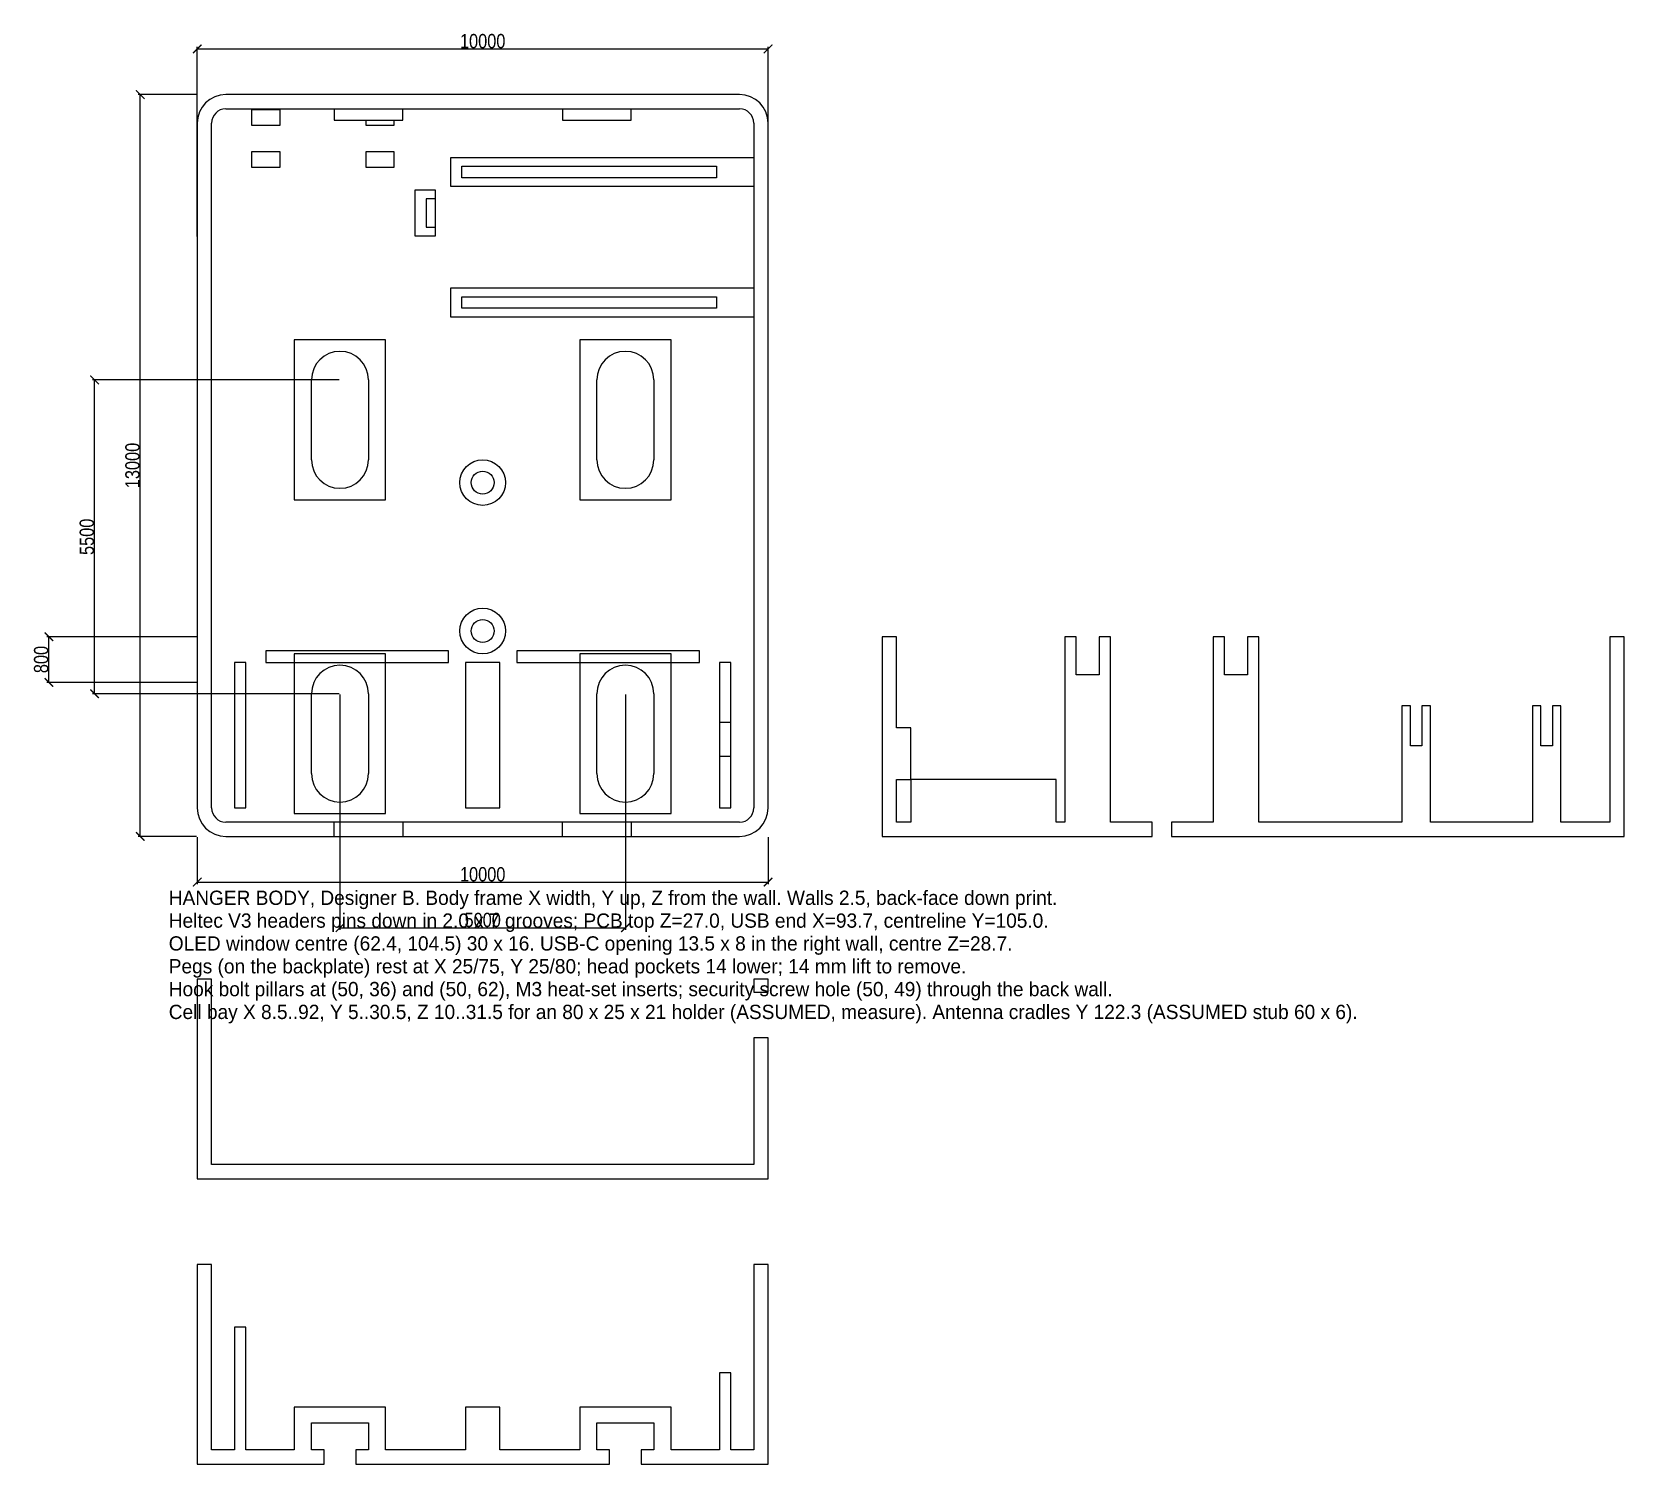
# Model space of a CAD drawing. Header units: millimetres. Extents: x -29 to 250, y -110 to 141.
import ezdxf

# ---------------------------------------------------------------- set-up
doc = ezdxf.new("R2010")
doc.units = ezdxf.units.MM
for name, color, linetype in [('DIM', 3, 'CONTINUOUS'), ('NOTES', 4, 'CONTINUOUS'), ('SEC_X50_YZ', 1, 'CONTINUOUS'), ('SEC_Y105_BOARD_XZ', 6, 'CONTINUOUS'), ('SEC_Y17_CELL_XZ', 6, 'CONTINUOUS'), ('SEC_Z20_INTERNALS', 2, 'CONTINUOUS'), ('SEC_Z33_RIM', 5, 'CONTINUOUS'), ('SEC_Z5_KEYHOLES', 1, 'CONTINUOUS')]:
    doc.layers.add(name, color=color, linetype=linetype)
doc.styles.add('OpenSansCondensed-Light', font='OpenSansCondensed-Light.ttf')
doc.dimstyles.new('EZDXF', dxfattribs={"dimtxt": 0.25, "dimasz": 0.175, "dimexe": 0.375, "dimexo": 0.125, "dimgap": 0.1, "dimtad": 1, "dimlfac": 100, "dimzin": 12, "dimdsep": 46, "dimtxsty": 'OpenSansCondensed-Light', "dimblk": 'ARCHTICK', "dimcen": 2.5, "dimazin": 3, "dimtfac": 0.5, "dimtmove": 2, "dimatfit": 3})

# ---------------------------------------------------------------- blocks, each defined once
blk = doc.blocks.new('_ARCHTICK')
at = {"color": 0, "linetype": 'BYBLOCK', "const_width": 0.15}
blk.add_lwpolyline([(-0.5, -0.5), (0.5, 0.5)], dxfattribs=at)

msp = doc.modelspace()

# ---------------------------------------------------------------- linework, layer by layer
at = {"layer": 'SEC_X50_YZ'}
for p, q in [((122.5, 35, 50), (120, 35, 50)), ((120, 35, 50), (120, 0, 50)), ((122.5, 19, 50), (122.5, 35, 50)), ((154, 35, 50), (152, 35, 50)), ((152, 35, 50), (152, 2.5, 50)), ((154, 28.3, 50), (154, 35, 50)), ((160, 35, 50), (158, 35, 50)), ((158, 35, 50), (158, 28.3, 50)), ((160, 2.5, 50), (160, 35, 50)), ((180, 35, 50), (178, 35, 50)), ((178, 35, 50), (178, 2.5, 50)), ((180, 28.3, 50), (180, 35, 50)), ((186, 35, 50), (184, 35, 50)), ((184, 35, 50), (184, 28.3, 50)), ((186, 2.5, 50), (186, 35, 50)), ((250, 35, 50), (247.5, 35, 50)), ((247.5, 35, 50), (247.5, 2.5, 50)), ((250, 0, 50), (250, 35, 50)), ((158, 28.3, 50), (154, 28.3, 50)), ((184, 28.3, 50), (180, 28.3, 50)), ((212.57, 22.9, 50), (211.07, 22.9, 50)), ((211.07, 22.9, 50), (211.07, 2.5, 50)), ((212.57, 15.9, 50), (212.57, 22.9, 50)), ((216.07, 22.9, 50), (214.57, 22.9, 50)), ((214.57, 22.9, 50), (214.57, 15.9, 50)), ((216.07, 2.5, 50), (216.07, 22.9, 50)), ((235.43, 22.9, 50), (233.93, 22.9, 50)), ((233.93, 22.9, 50), (233.93, 2.5, 50)), ((235.43, 15.9, 50), (235.43, 22.9, 50)), ((238.93, 22.9, 50), (237.43, 22.9, 50)), ((237.43, 22.9, 50), (237.43, 15.9, 50)), ((238.93, 2.5, 50), (238.93, 22.9, 50)), ((125, 19, 50), (122.5, 19, 50)), ((125, 10, 50), (125, 19, 50)), ((214.57, 15.9, 50), (212.57, 15.9, 50)), ((237.43, 15.9, 50), (235.43, 15.9, 50)), ((122.5, 10, 50), (125, 10, 50)), ((122.5, 2.5, 50), (122.5, 10, 50)), ((150.5, 10, 50), (125, 10, 50)), ((125, 10, 50), (125, 2.5, 50)), ((150.5, 2.5, 50), (150.5, 10, 50)), ((120, 0, 50), (167.3, 0, 50)), ((125, 2.5, 50), (122.5, 2.5, 50)), ((152, 2.5, 50), (150.5, 2.5, 50)), ((167.3, 2.5, 50), (160, 2.5, 50)), ((167.3, 0, 50), (167.3, 2.5, 50)), ((178, 2.5, 50), (170.7, 2.5, 50)), ((170.7, 2.5, 50), (170.7, 0, 50)), ((170.7, 0, 50), (250, 0, 50)), ((211.07, 2.5, 50), (186, 2.5, 50)), ((233.93, 2.5, 50), (216.07, 2.5, 50)), ((247.5, 2.5, 50), (238.93, 2.5, 50))]:
    msp.add_line(p, q, dxfattribs=at)
at = {"layer": 'SEC_Y105_BOARD_XZ'}
for p, q in [((2.5, -25, -105), (0, -25, -105)), ((0, -25, -105), (0, -60, -105)), ((2.5, -57.5, -105), (2.5, -25, -105)), ((100, -25, -105), (97.5, -25, -105)), ((97.5, -25, -105), (97.5, -27.3, -105)), ((100, -27.3, -105), (100, -25, -105)), ((97.5, -27.3, -105), (100, -27.3, -105)), ((100, -35.3, -105), (97.5, -35.3, -105)), ((97.5, -35.3, -105), (97.5, -57.5, -105)), ((100, -60, -105), (100, -35.3, -105)), ((97.5, -57.5, -105), (2.5, -57.5, -105)), ((0, -60, -105), (100, -60, -105))]:
    msp.add_line(p, q, dxfattribs=at)
at = {"layer": 'SEC_Y17_CELL_XZ'}
for p, q in [((2.5, -75, -17), (0, -75, -17)), ((0, -75, -17), (0, -110, -17)), ((2.5, -107.5, -17), (2.5, -75, -17)), ((100, -75, -17), (97.5, -75, -17)), ((97.5, -75, -17), (97.5, -107.5, -17)), ((100, -110, -17), (100, -75, -17)), ((8.5, -86, -17), (6.5, -86, -17)), ((6.5, -86, -17), (6.5, -107.5, -17)), ((8.5, -107.5, -17), (8.5, -86, -17)), ((93.5, -94, -17), (91.5, -94, -17)), ((91.5, -94, -17), (91.5, -107.5, -17)), ((93.5, -107.5, -17), (93.5, -94, -17)), ((33, -100, -17), (17, -100, -17)), ((17, -100, -17), (17, -107.5, -17)), ((33, -107.5, -17), (33, -100, -17)), ((53, -100, -17), (47, -100, -17)), ((47, -100, -17), (47, -107.5, -17)), ((53, -107.5, -17), (53, -100, -17)), ((83, -100, -17), (67, -100, -17)), ((67, -100, -17), (67, -107.5, -17)), ((83, -107.5, -17), (83, -100, -17)), ((20, -107.51, -17), (20, -102.75, -17)), ((20, -102.75, -17), (30, -102.75, -17)), ((30, -102.75, -17), (30, -107.51, -17)), ((70, -107.51, -17), (70, -102.75, -17)), ((70, -102.75, -17), (80, -102.75, -17)), ((80, -102.75, -17), (80, -107.51, -17)), ((6.5, -107.5, -17), (2.5, -107.5, -17)), ((17, -107.5, -17), (8.5, -107.5, -17)), ((22.25, -107.51, -17), (20, -107.51, -17)), ((22.25, -110, -17), (22.25, -107.51, -17)), ((30, -107.51, -17), (27.75, -107.51, -17)), ((27.75, -107.51, -17), (27.75, -110, -17)), ((47, -107.5, -17), (33, -107.5, -17)), ((67, -107.5, -17), (53, -107.5, -17)), ((72.25, -107.51, -17), (70, -107.51, -17)), ((72.25, -110, -17), (72.25, -107.51, -17)), ((80, -107.51, -17), (77.75, -107.51, -17)), ((77.75, -107.51, -17), (77.75, -110, -17)), ((91.5, -107.5, -17), (83, -107.5, -17)), ((97.5, -107.5, -17), (93.5, -107.5, -17)), ((0, -110, -17), (22.25, -110, -17)), ((27.75, -110, -17), (72.25, -110, -17)), ((77.75, -110, -17), (100, -110, -17))]:
    msp.add_line(p, q, dxfattribs=at)
at = {"layer": 'SEC_Z20_INTERNALS'}
for p, q in [((95, 130, 20), (5, 130, 20)), ((5, 127.5, 20), (24, 127.5, 20)), ((24, 127.5, 20), (24, 125.5, 20)), ((36, 125.5, 20), (36, 127.5, 20)), ((36, 127.5, 20), (64, 127.5, 20)), ((64, 127.5, 20), (64, 125.5, 20)), ((76, 125.5, 20), (76, 127.5, 20)), ((76, 127.5, 20), (95, 127.5, 20)), ((0, 125, 20), (0, 5, 20)), ((2.5, 5, 20), (2.5, 125, 20)), ((24, 125.5, 20), (36, 125.5, 20)), ((64, 125.5, 20), (76, 125.5, 20)), ((97.5, 125, 20), (97.5, 118.93, 20)), ((100, 5, 20), (100, 125, 20)), ((97.5, 118.93, 20), (44.37, 118.93, 20)), ((44.37, 118.93, 20), (44.37, 113.93, 20)), ((46.37, 115.43, 20), (46.37, 117.43, 20)), ((46.37, 117.43, 20), (90.99, 117.43, 20)), ((90.99, 117.43, 20), (90.99, 115.43, 20)), ((90.99, 115.43, 20), (46.37, 115.43, 20)), ((41.71, 111.75, 20), (40.11, 111.75, 20)), ((40.11, 111.75, 20), (40.11, 106.75, 20)), ((41.71, 106.75, 20), (41.71, 111.75, 20)), ((44.37, 113.93, 20), (97.5, 113.93, 20)), ((97.5, 113.93, 20), (97.5, 96.07, 20)), ((40.11, 106.75, 20), (41.71, 106.75, 20)), ((97.5, 96.07, 20), (44.37, 96.07, 20)), ((44.37, 96.07, 20), (44.37, 91.07, 20)), ((46.37, 92.57, 20), (46.37, 94.57, 20)), ((46.37, 94.57, 20), (90.99, 94.57, 20)), ((90.99, 92.57, 20), (46.37, 92.57, 20)), ((90.99, 94.57, 20), (90.99, 92.57, 20)), ((44.37, 91.07, 20), (97.5, 91.07, 20)), ((97.5, 91.07, 20), (97.5, 5, 20)), ((12, 32.5, 20), (12, 30.5, 20)), ((44, 32.5, 20), (12, 32.5, 20)), ((44, 30.5, 20), (44, 32.5, 20)), ((56, 32.5, 20), (56, 30.5, 20)), ((88, 32.5, 20), (56, 32.5, 20)), ((88, 30.5, 20), (88, 32.5, 20)), ((6.5, 30.5, 20), (6.5, 5, 20)), ((8.5, 30.5, 20), (6.5, 30.5, 20)), ((8.5, 5, 20), (8.5, 30.5, 20)), ((12, 30.5, 20), (44, 30.5, 20)), ((56, 30.5, 20), (88, 30.5, 20)), ((93.5, 30.5, 20), (91.5, 30.5, 20)), ((91.5, 30.5, 20), (91.5, 20, 20)), ((93.5, 20, 20), (93.5, 30.5, 20)), ((91.5, 20, 20), (93.5, 20, 20)), ((91.5, 14, 20), (91.5, 5, 20)), ((93.5, 14, 20), (91.5, 14, 20)), ((93.5, 5, 20), (93.5, 14, 20)), ((6.5, 5, 20), (8.5, 5, 20)), ((91.5, 5, 20), (93.5, 5, 20)), ((24, 2.5, 20), (5, 2.5, 20)), ((5, 0, 20), (24, 0, 20)), ((24, 0, 20), (24, 2.5, 20)), ((36, 2.5, 20), (36, 0, 20)), ((64, 2.5, 20), (36, 2.5, 20)), ((36, 0, 20), (64, 0, 20)), ((64, 0, 20), (64, 2.5, 20)), ((95, 2.5, 20), (76, 2.5, 20)), ((76, 2.5, 20), (76, 0, 20)), ((76, 0, 20), (95, 0, 20))]:
    msp.add_line(p, q, dxfattribs=at)
for centre in [(50, 62, 20), (50, 36, 20)]:
    msp.add_circle(centre, 4, dxfattribs=at)
for centre, radius, start, end in [((5, 125, 20), 5, 90, 180), ((95, 125, 20), 5, 0, 90), ((5, 125, 20), 2.5, 90, 180), ((95, 125, 20), 2.5, 0, 90), ((5, 5, 20), 5, -180, -90), ((5, 5, 20), 2.5, -180, -90), ((95, 5, 20), 2.5, 270, 360), ((95, 5, 20), 5, 270, 360)]:
    msp.add_arc(centre, radius, start, end, dxfattribs=at)
at = {"layer": 'SEC_Z33_RIM'}
for p, q in [((95, 130, 33), (5, 130, 33)), ((5, 127.5, 33), (95, 127.5, 33)), ((0, 125, 33), (0, 5, 33)), ((2.5, 5, 33), (2.5, 125, 33)), ((97.5, 125, 33), (97.5, 5, 33)), ((100, 5, 33), (100, 125, 33)), ((95, 2.5, 33), (5, 2.5, 33)), ((5, 0, 33), (95, 0, 33))]:
    msp.add_line(p, q, dxfattribs=at)
for centre, radius in [((50, 62, 33), 4), ((50, 62, 33), 2), ((50, 36, 33), 4), ((50, 36, 33), 2)]:
    msp.add_circle(centre, radius, dxfattribs=at)
for centre, radius, start, end in [((5, 125, 33), 5, 90, 180), ((95, 125, 33), 5, 0, 90), ((5, 125, 33), 2.5, 90, 180), ((95, 125, 33), 2.5, 0, 90), ((5, 5, 33), 5, -180, -90), ((5, 5, 33), 2.5, -180, -90), ((95, 5, 33), 5, 270, 360), ((95, 5, 33), 2.5, 270, 360)]:
    msp.add_arc(centre, radius, start, end, dxfattribs=at)
at = {"layer": 'SEC_Z5_KEYHOLES'}
for p, q in [((95, 130, 5), (5, 130, 5)), ((5, 127.5, 5), (24, 127.5, 5)), ((14.5, 127.3, 5), (9.5, 127.3, 5)), ((9.5, 127.3, 5), (9.5, 124.62379, 5)), ((14.5, 124.62379, 5), (14.5, 127.3, 5)), ((24, 127.5, 5), (24, 125.5, 5)), ((36, 125.5, 5), (36, 127.5, 5)), ((36, 127.5, 5), (64, 127.5, 5)), ((64, 127.5, 5), (64, 125.5, 5)), ((76, 125.5, 5), (76, 127.5, 5)), ((76, 127.5, 5), (95, 127.5, 5)), ((0, 125, 5), (0, 5, 5)), ((2.5, 5, 5), (2.5, 125, 5)), ((9.5, 124.62379, 5), (14.5, 124.62379, 5)), ((24, 125.5, 5), (29.5, 125.5, 5)), ((29.5, 125.5, 5), (29.5, 124.62379, 5)), ((29.5, 124.62379, 5), (34.5, 124.62379, 5)), ((34.5, 124.62379, 5), (34.5, 125.5, 5)), ((34.5, 125.5, 5), (36, 125.5, 5)), ((64, 125.5, 5), (76, 125.5, 5)), ((97.5, 125, 5), (97.5, 118.93, 5)), ((100, 5, 5), (100, 125, 5)), ((9.5, 119.97621, 5), (9.5, 117.3, 5)), ((14.5, 119.97621, 5), (9.5, 119.97621, 5)), ((14.5, 117.3, 5), (14.5, 119.97621, 5)), ((34.5, 119.97621, 5), (29.5, 119.97621, 5)), ((29.5, 119.97621, 5), (29.5, 117.3, 5)), ((34.5, 117.3, 5), (34.5, 119.97621, 5)), ((9.5, 117.3, 5), (14.5, 117.3, 5)), ((29.5, 117.3, 5), (34.5, 117.3, 5)), ((97.5, 118.93, 5), (44.37, 118.93, 5)), ((44.37, 118.93, 5), (44.37, 113.93, 5)), ((41.71, 113.25, 5), (38.11, 113.25, 5)), ((38.11, 113.25, 5), (38.11, 105.25, 5)), ((41.71, 105.25, 5), (41.71, 113.25, 5)), ((44.37, 113.93, 5), (97.5, 113.93, 5)), ((97.5, 113.93, 5), (97.5, 96.07, 5)), ((38.11, 105.25, 5), (41.71, 105.25, 5)), ((97.5, 96.07, 5), (44.37, 96.07, 5)), ((44.37, 96.07, 5), (44.37, 91.07, 5)), ((44.37, 91.07, 5), (97.5, 91.07, 5)), ((97.5, 91.07, 5), (97.5, 5, 5)), ((17, 87, 5), (17, 59, 5)), ((33, 87, 5), (17, 87, 5)), ((33, 59, 5), (33, 87, 5)), ((67, 87, 5), (67, 59, 5)), ((83, 87, 5), (67, 87, 5)), ((83, 59, 5), (83, 87, 5)), ((20, 66, 5), (20, 80, 5)), ((30, 80, 5), (30, 66, 5)), ((70, 66, 5), (70, 80, 5)), ((80, 80, 5), (80, 66, 5)), ((17, 59, 5), (33, 59, 5)), ((67, 59, 5), (83, 59, 5)), ((17, 32, 5), (17, 4, 5)), ((33, 32, 5), (17, 32, 5)), ((33, 4, 5), (33, 32, 5)), ((67, 32, 5), (67, 4, 5)), ((83, 32, 5), (67, 32, 5)), ((83, 4, 5), (83, 32, 5)), ((6.5, 30.5, 5), (6.5, 5, 5)), ((8.5, 30.5, 5), (6.5, 30.5, 5)), ((8.5, 5, 5), (8.5, 30.5, 5)), ((47, 30.5, 5), (47, 5, 5)), ((53, 30.5, 5), (47, 30.5, 5)), ((53, 5, 5), (53, 30.5, 5)), ((91.5, 30.5, 5), (91.5, 5, 5)), ((93.5, 30.5, 5), (91.5, 30.5, 5)), ((93.5, 5, 5), (93.5, 30.5, 5)), ((20, 11, 5), (20, 25, 5)), ((30, 25, 5), (30, 11, 5)), ((70, 11, 5), (70, 25, 5)), ((80, 25, 5), (80, 11, 5)), ((6.5, 5, 5), (8.5, 5, 5)), ((17, 4, 5), (33, 4, 5)), ((47, 5, 5), (53, 5, 5)), ((67, 4, 5), (83, 4, 5)), ((91.5, 5, 5), (93.5, 5, 5)), ((95, 2.5, 5), (5, 2.5, 5)), ((5, 0, 5), (95, 0, 5))]:
    msp.add_line(p, q, dxfattribs=at)
for centre in [(50, 62, 5), (50, 36, 5)]:
    msp.add_circle(centre, 4, dxfattribs=at)
for centre, radius, start, end in [((5, 125, 5), 5, 90, 180), ((95, 125, 5), 5, 0, 90), ((5, 125, 5), 2.5, 90, 180), ((95, 125, 5), 2.5, 0, 90), ((25, 80, 5), 5, 0, 180), ((75, 80, 5), 5, 0, 180), ((25, 66, 5), 5, -180, 0), ((75, 66, 5), 5, -180, 0), ((25, 25, 5), 5, 0, 180), ((75, 25, 5), 5, 0, 180), ((25, 11, 5), 5, -180, 0), ((75, 11, 5), 5, -180, 0), ((5, 5, 5), 5, -180, -90), ((5, 5, 5), 2.5, -180, -90), ((95, 5, 5), 5, 270, 360), ((95, 5, 5), 2.5, 270, 360)]:
    msp.add_arc(centre, radius, start, end, dxfattribs=at)

# ---------------------------------------------------------------- texts
at = {"layer": 'NOTES'}
for s, p in [('HANGER BODY, Designer B. Body frame X width, Y up, Z from the wall. Walls 2.5, back-face down print.', (-5, -12)), ('Heltec V3 headers pins down in 2.0 x 7 grooves; PCB top Z=27.0, USB end X=93.7, centreline Y=105.0.', (-5, -16)), ('OLED window centre (62.4, 104.5) 30 x 16. USB-C opening 13.5 x 8 in the right wall, centre Z=28.7.', (-5, -20)), ('Pegs (on the backplate) rest at X 25/75, Y 25/80; head pockets 14 lower; 14 mm lift to remove.', (-5, -24)), ('Hook bolt pillars at (50, 36) and (50, 62), M3 heat-set inserts; security screw hole (50, 49) through the back wall.', (-5, -28)), ('Cell bay X 8.5..92, Y 5..30.5, Z 10..31.5 for an 80 x 25 x 21 holder (ASSUMED, measure). Antenna cradles Y 122.3 (ASSUMED stub 60 x 6).', (-5, -32))]:
    msp.add_text(s, height=2.5, dxfattribs=at).set_placement(p)

# ---------------------------------------------------------------- dimensions: what is measured, and where the dimension line sits
at = {"layer": 'DIM'}
for base, p1, p2 in [((0, 138), (0, 105), (100, 105)), ((25, -16), (25, 25), (75, 25)), ((0, -8), (0, 0), (100, 0))]:
    msp.add_linear_dim(base=base, p1=p1, p2=p2, dimstyle='EZDXF', override={"dimtxt": 2.5, "dimasz": 1.5}, dxfattribs=at).render()
for base, p1, p2 in [((-10, 0), (0, 0), (0, 130)), ((-18, 25), (25, 25), (25, 80)), ((-26, 27), (0, 27), (0, 35))]:
    msp.add_linear_dim(base=base, p1=p1, p2=p2, angle=90, dimstyle='EZDXF', override={"dimtxt": 2.5, "dimasz": 1.5}, dxfattribs=at).render()

doc.saveas('drawing.dxf')
